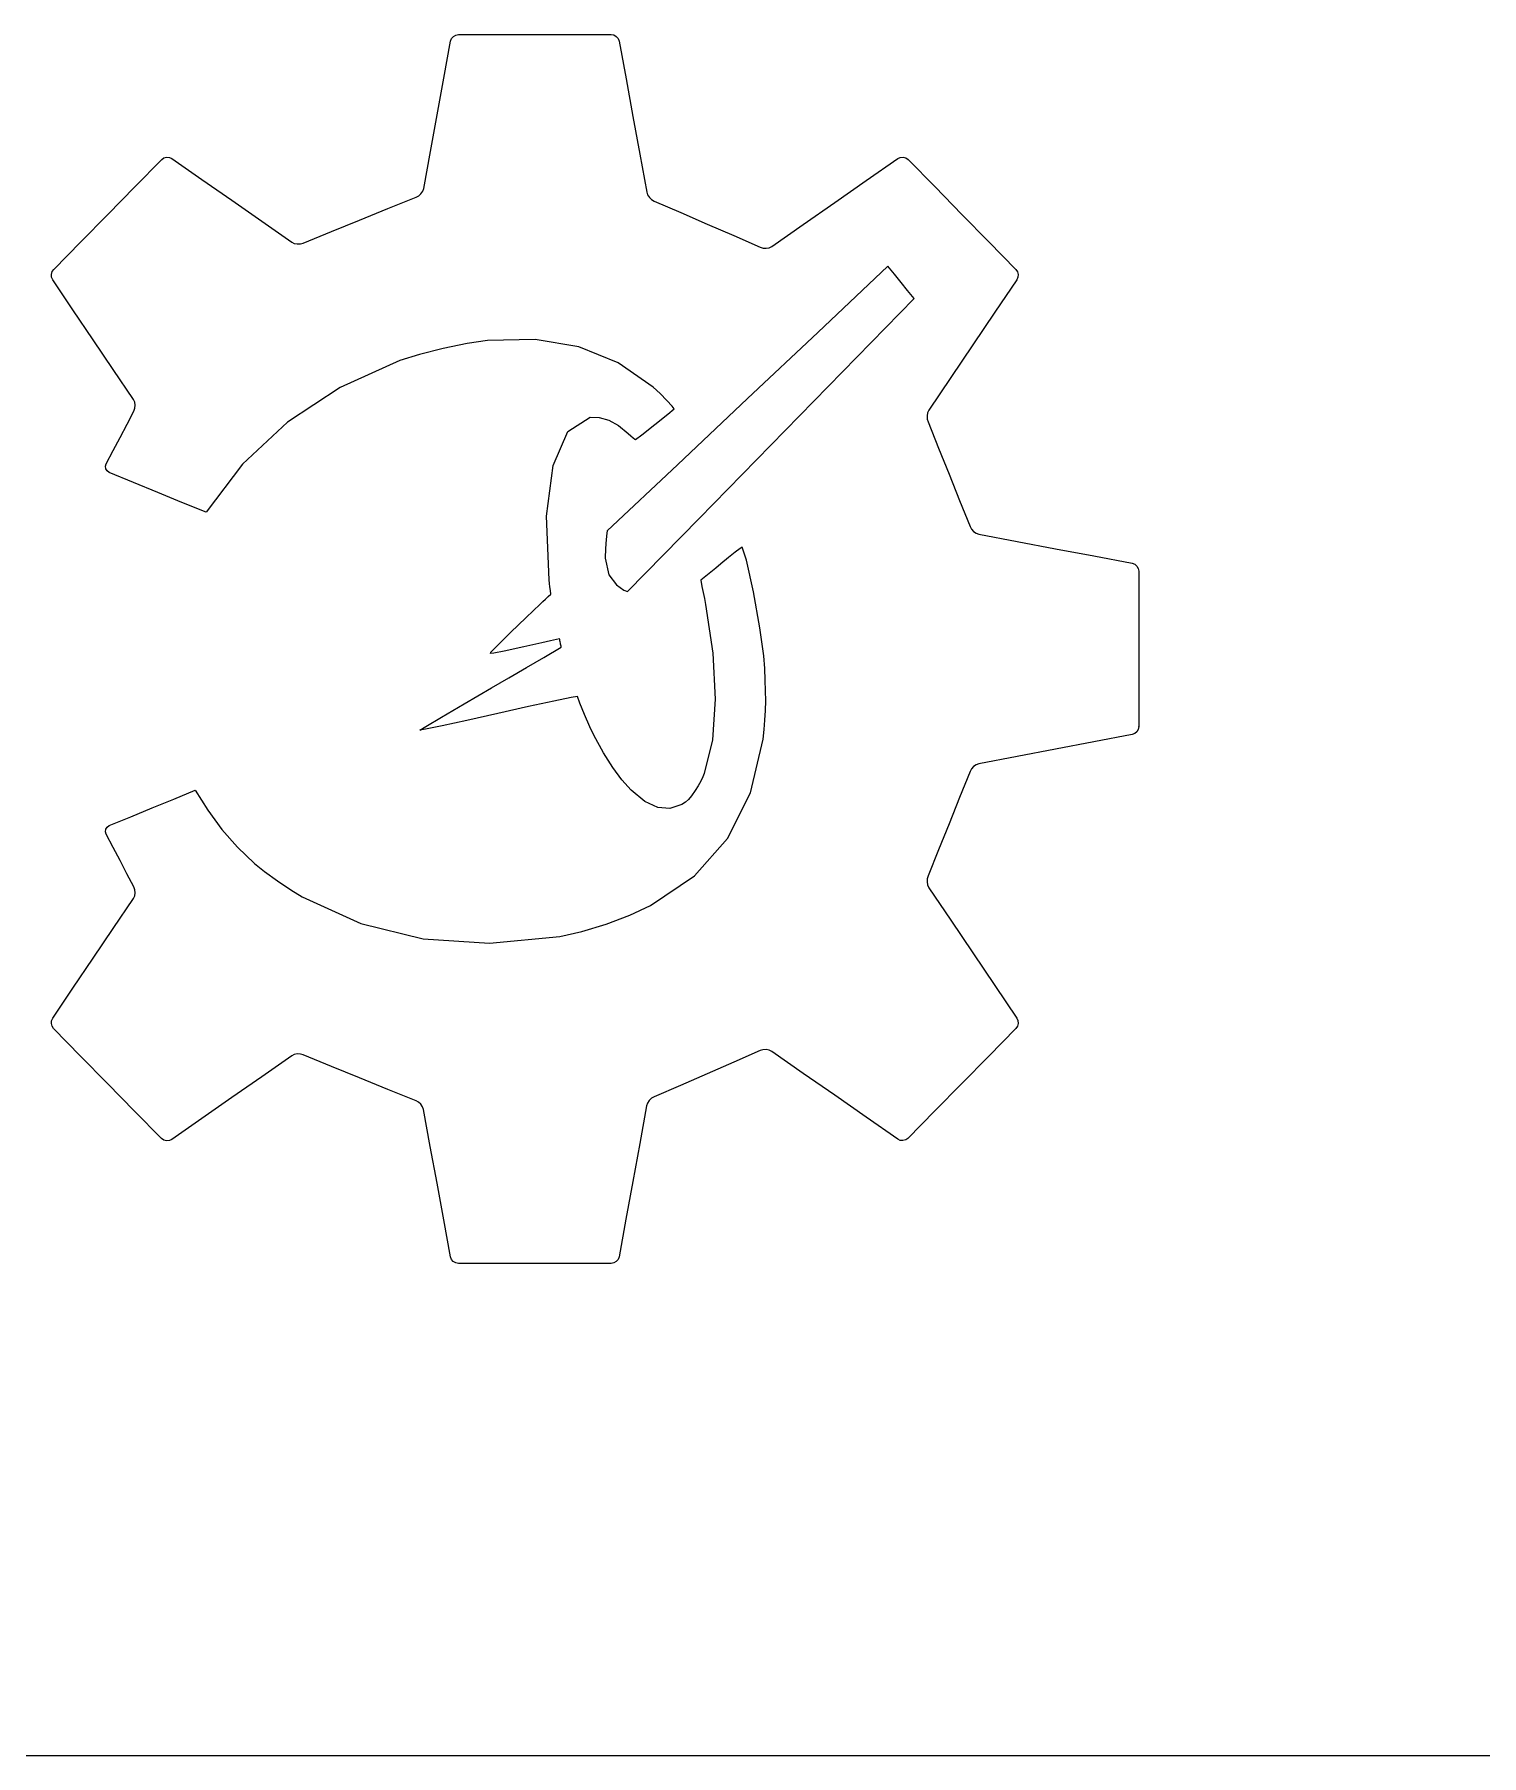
# Model space of a CAD drawing. Extents: x 9 to 137, y 10 to 46.
# Drawn here: x 66.04 to 77.56, y 10.3 to 24 of the extents above; entities that cross this region are included whole.
import ezdxf

# ---------------------------------------------------------------- set-up
doc = ezdxf.new("R2010")
doc.units = 0
doc.layers.add('Layer_1', color=7, linetype='CONTINUOUS')

msp = doc.modelspace()

# ---------------------------------------------------------------- linework, layer by layer
at = {"layer": 'Layer_1', "color": 1}
for p, q in [((69.358409, 23.963785), (69.37309, 23.980539)), ((69.37309, 23.980539), (69.392314, 23.99183)), ((69.392314, 23.99183), (69.41394, 23.995977)), ((69.41394, 23.995977), (69.717682, 23.996307)), ((69.717682, 23.996307), (70.021423, 23.996636)), ((70.021423, 23.996636), (70.325165, 23.996965)), ((70.325165, 23.996965), (70.628907, 23.997294)), ((70.628907, 23.997294), (70.650434, 23.993212)), ((70.650434, 23.993212), (70.669592, 23.981724)), ((70.669592, 23.981724), (70.684273, 23.964706)), ((69.296927, 23.650349), (69.350377, 23.943211)), ((69.350377, 23.943211), (69.358409, 23.963785)), ((70.684273, 23.964706), (70.692436, 23.944067)), ((70.692436, 23.944067), (70.747335, 23.643795)), ((69.243476, 23.357486), (69.296927, 23.650349)), ((70.747335, 23.643795), (70.802231, 23.343523)), ((69.190022, 23.064624), (69.243476, 23.357486)), ((70.802231, 23.343523), (70.85713, 23.043251)), ((67.050947, 23.001743), (67.068986, 23.014185)), ((67.068986, 23.014185), (67.090481, 23.019979)), ((67.090481, 23.019979), (67.1127, 23.018662)), ((67.1127, 23.018662), (67.132812, 23.009807)), ((69.136572, 22.771761), (69.190022, 23.064624)), ((70.85713, 23.043251), (70.912026, 22.742979)), ((72.910489, 23.009695), (72.930437, 23.018583)), ((72.930437, 23.018583), (72.952689, 23.0199)), ((72.952689, 23.0199), (72.974315, 23.014106)), ((72.974315, 23.014106), (72.992354, 23.001631)), ((66.836055, 22.783226), (67.050947, 23.001743)), ((67.132812, 23.009807), (67.371184, 22.843408)), ((72.659839, 22.834504), (72.910489, 23.009695)), ((72.992354, 23.001631), (73.207127, 22.783114)), ((66.62116, 22.564713), (66.836055, 22.783226)), ((67.371184, 22.843408), (67.609552, 22.677013)), ((69.115044, 22.729496), (69.128935, 22.74974)), ((69.128935, 22.74974), (69.136572, 22.771761)), ((70.912026, 22.742979), (70.919662, 22.720562)), ((72.40919, 22.659317), (72.659839, 22.834504)), ((73.207127, 22.783114), (73.421904, 22.564598)), ((67.609552, 22.677013), (67.847924, 22.510614)), ((68.626872, 22.519838), (68.851635, 22.61114)), ((68.851635, 22.61114), (69.076399, 22.702438)), ((69.076399, 22.702438), (69.096874, 22.713037)), ((69.096874, 22.713037), (69.115044, 22.729496)), ((70.919662, 22.720562), (70.933389, 22.699528)), ((70.933389, 22.699528), (70.951361, 22.682247)), ((70.951361, 22.682247), (70.971737, 22.671121)), ((70.971737, 22.671121), (71.1829, 22.579315)), ((72.15854, 22.484126), (72.40919, 22.659317)), ((66.406268, 22.346197), (66.62116, 22.564713)), ((67.847924, 22.510614), (68.086292, 22.344216)), ((68.402105, 22.428539), (68.626872, 22.519838)), ((71.1829, 22.579315), (71.394059, 22.48751)), ((71.394059, 22.48751), (71.605221, 22.395704)), ((71.90789, 22.308935), (72.15854, 22.484126)), ((73.421904, 22.564598), (73.636678, 22.346082)), ((66.191373, 22.127681), (66.406268, 22.346197)), ((68.086292, 22.344216), (68.106832, 22.33411)), ((68.106832, 22.33411), (68.130796, 22.329403)), ((68.130796, 22.329403), (68.155286, 22.33039)), ((68.155286, 22.33039), (68.177341, 22.337237)), ((68.177341, 22.337237), (68.402105, 22.428539)), ((71.605221, 22.395704), (71.816381, 22.303899)), ((73.636678, 22.346082), (73.851451, 22.127566)), ((71.816381, 22.303899), (71.838303, 22.296558)), ((71.838303, 22.296558), (71.86286, 22.294912)), ((71.86286, 22.294912), (71.887054, 22.299027)), ((71.887054, 22.299027), (71.90789, 22.308935)), ((66.173663, 22.087226), (66.179193, 22.109247)), ((66.17498, 22.064447), (66.173663, 22.087226)), ((66.183538, 22.043776), (66.17498, 22.064447)), ((66.179193, 22.109247), (66.191373, 22.127681)), ((72.83265, 22.152675), (72.273924, 21.626102)), ((72.884541, 22.088125), (72.83265, 22.152675)), ((72.936431, 22.023574), (72.884541, 22.088125)), ((73.851451, 22.127566), (73.863597, 22.109099)), ((73.866758, 22.065287), (73.858002, 22.045175)), ((73.863597, 22.109099), (73.868733, 22.087473)), ((73.868733, 22.087473), (73.866758, 22.065287)), ((66.344259, 21.805667), (66.183538, 22.043776)), ((72.988318, 21.959024), (72.936431, 22.023574)), ((73.040208, 21.894474), (72.988318, 21.959024)), ((73.858002, 22.045175), (73.683077, 21.785719)), ((66.504976, 21.567562), (66.344259, 21.805667)), ((72.469944, 21.311484), (73.04035, 21.894448)), ((73.040343, 21.894448), (73.040208, 21.894474)), ((73.040347, 21.894448), (73.040343, 21.894448)), ((73.04035, 21.894448), (73.040347, 21.894448)), ((73.040347, 21.894448), (73.040347, 21.894448)), ((73.683077, 21.785719), (73.508153, 21.526264)), ((66.665697, 21.329454), (66.504976, 21.567562)), ((69.482213, 21.537015), (69.291495, 21.497613)), ((69.64432, 21.561472), (69.482213, 21.537015)), ((70.024439, 21.569735), (69.64432, 21.561472)), ((70.372124, 21.510221), (70.024439, 21.569735)), ((70.686014, 21.383276), (70.372124, 21.510221)), ((72.273924, 21.626102), (71.7152, 21.099525)), ((73.508153, 21.526264), (73.333226, 21.266806)), ((68.947026, 21.402243), (68.472662, 21.188664)), ((69.102871, 21.450338), (68.947026, 21.402243)), ((69.291495, 21.497613), (69.102871, 21.450338)), ((70.964746, 21.189247), (70.686014, 21.383276)), ((66.826414, 21.091345), (66.665697, 21.329454)), ((71.899539, 20.728521), (72.469944, 21.311484)), ((73.333226, 21.266806), (73.158301, 21.007351)), ((68.472662, 21.188664), (68.05274, 20.911032)), ((71.018789, 21.13916), (70.964746, 21.189247)), ((71.073451, 21.084225), (71.018789, 21.13916)), ((71.7152, 21.099525), (71.156474, 20.572952)), ((66.774909, 20.895038), (66.830166, 20.999902)), ((66.836157, 21.070443), (66.826414, 21.091345)), ((66.830166, 20.999902), (66.838165, 21.021627)), ((66.84014, 21.046183), (66.836157, 21.070443)), ((66.838165, 21.021627), (66.84014, 21.046183)), ((70.976734, 20.892747), (71.079823, 20.97576)), ((71.114936, 21.038852), (71.073451, 21.084225)), ((71.079823, 20.97576), (71.129452, 21.017456)), ((71.129452, 21.017456), (71.114936, 21.038852)), ((73.148525, 20.986284), (73.143917, 20.961563)), ((73.143917, 20.961563), (73.144904, 20.936382)), ((73.158301, 21.007351), (73.148525, 20.986284)), ((66.719648, 20.790174), (66.774909, 20.895038)), ((68.05274, 20.911032), (67.694475, 20.576971)), ((70.166956, 20.565322), (70.28473, 20.83664)), ((70.28473, 20.83664), (70.462007, 20.951112)), ((70.462007, 20.951112), (70.534237, 20.949796)), ((70.534237, 20.949796), (70.609634, 20.927182)), ((70.609634, 20.927182), (70.687061, 20.883932)), ((70.687061, 20.883932), (70.765384, 20.820573)), ((70.873674, 20.811182), (70.976734, 20.892747)), ((73.144904, 20.936382), (73.151652, 20.9139)), ((73.151652, 20.9139), (73.235442, 20.70568)), ((66.609129, 20.580447), (66.66439, 20.685311)), ((66.66439, 20.685311), (66.719648, 20.790174)), ((70.765384, 20.820573), (70.786089, 20.801909)), ((70.786089, 20.801909), (70.804061, 20.786932)), ((70.804061, 20.786932), (70.817393, 20.777123)), ((70.817393, 20.777123), (70.824141, 20.773831)), ((70.824141, 20.773831), (70.873674, 20.811182)), ((71.32913, 20.145558), (71.899539, 20.728521)), ((73.235442, 20.70568), (73.319236, 20.497463)), ((66.6035, 20.559973), (66.609129, 20.580447)), ((66.606133, 20.540124), (66.6035, 20.559973)), ((67.694475, 20.576971), (67.405078, 20.194113)), ((70.115201, 20.163142), (70.166956, 20.565322)), ((71.156474, 20.572952), (70.597747, 20.046375)), ((66.616469, 20.523106), (66.606133, 20.540124)), ((66.633619, 20.511091), (66.616469, 20.523106)), ((66.826483, 20.431847), (66.633619, 20.511091)), ((67.01935, 20.352602), (66.826483, 20.431847)), ((73.319236, 20.497463), (73.403026, 20.289244)), ((67.212214, 20.273358), (67.01935, 20.352602)), ((67.405078, 20.194113), (67.212214, 20.273358)), ((73.403026, 20.289244), (73.486816, 20.081024)), ((70.136004, 19.656085), (70.115201, 20.163142)), ((70.758725, 19.562594), (71.32913, 20.145558)), ((70.595443, 20.027053), (70.590078, 19.976703)), ((70.597747, 20.046375), (70.595443, 20.027053)), ((73.486816, 20.081024), (73.497251, 20.060286)), ((73.497251, 20.060286), (73.513742, 20.04182)), ((73.513742, 20.04182), (73.533986, 20.027632)), ((73.533986, 20.027632), (73.555679, 20.019765)), ((73.555679, 20.019765), (73.860987, 19.961996)), ((70.584778, 19.906679), (70.582474, 19.82835)), ((70.590078, 19.976703), (70.584778, 19.906679)), ((71.617223, 19.87579), (71.563904, 19.833679)), ((71.655473, 19.904822), (71.617223, 19.87579)), ((71.67305, 19.916442), (71.655473, 19.904822)), ((71.707159, 19.812095), (71.67305, 19.916442)), ((73.860987, 19.961996), (74.166296, 19.904227)), ((74.166296, 19.904227), (74.471601, 19.846457)), ((70.582474, 19.82835), (70.610157, 19.697666)), ((71.461272, 19.750323), (71.421423, 19.717801)), ((71.501118, 19.782845), (71.461272, 19.750323)), ((71.563904, 19.833679), (71.501118, 19.782845)), ((71.761136, 19.562104), (71.707159, 19.812095)), ((74.471601, 19.846457), (74.776909, 19.788688)), ((74.776909, 19.788688), (74.797417, 19.780557)), ((74.797417, 19.780557), (74.81427, 19.765778)), ((74.81427, 19.765778), (74.825659, 19.74639)), ((74.825659, 19.74639), (74.82984, 19.724434)), ((70.138967, 19.627941), (70.136004, 19.656085)), ((70.141929, 19.599797), (70.138967, 19.627941)), ((70.144892, 19.571653), (70.141929, 19.599797)), ((70.610157, 19.697666), (70.670731, 19.616226)), ((70.670731, 19.616226), (70.731239, 19.574411)), ((71.381577, 19.685279), (71.341727, 19.652757)), ((71.341727, 19.652757), (71.351504, 19.604409)), ((71.351504, 19.604409), (71.361247, 19.556057)), ((71.421423, 19.717801), (71.381577, 19.685279)), ((74.82984, 19.724434), (74.82984, 19.41537)), ((69.952363, 19.356761), (70.064113, 19.464113)), ((70.064113, 19.464113), (70.085049, 19.483962)), ((70.085049, 19.483962), (70.105984, 19.503811)), ((70.105984, 19.503811), (70.126919, 19.52366)), ((70.126919, 19.52366), (70.147854, 19.543509)), ((70.147854, 19.543509), (70.144892, 19.571653)), ((70.731239, 19.574411), (70.758725, 19.562594)), ((71.361247, 19.556057), (71.371024, 19.507708)), ((71.371024, 19.507708), (71.380767, 19.459357)), ((71.380767, 19.459357), (71.439665, 19.072664)), ((71.813803, 19.273402), (71.761136, 19.562104)), ((69.828902, 19.236749), (69.952363, 19.356761)), ((74.82984, 19.41537), (74.82984, 19.106305)), ((69.725045, 19.134719), (69.828902, 19.236749)), ((70.217737, 19.186527), (70.147071, 19.170694)), ((70.219383, 19.178397), (70.217737, 19.186527)), ((70.221358, 19.170233), (70.219383, 19.178397)), ((71.843988, 19.052924), (71.813803, 19.273402)), ((69.667388, 19.070462), (69.672128, 19.081325)), ((69.695696, 19.071779), (69.667388, 19.070462)), ((69.672128, 19.081325), (69.725045, 19.134719)), ((69.777959, 19.088237), (69.695696, 19.071779)), ((69.935066, 19.123195), (69.777959, 19.088237)), ((70.005735, 19.139028), (69.935066, 19.123195)), ((70.076401, 19.154861), (70.005735, 19.139028)), ((70.147071, 19.170694), (70.076401, 19.154861)), ((70.093051, 19.039632), (70.232221, 19.120759)), ((70.223004, 19.16207), (70.221358, 19.170233)), ((70.224979, 19.15394), (70.223004, 19.16207)), ((70.226954, 19.145644), (70.224979, 19.15394)), ((70.2286, 19.137349), (70.226954, 19.145644)), ((70.230575, 19.129054), (70.2286, 19.137349)), ((70.232221, 19.120759), (70.230575, 19.129054)), ((71.439665, 19.072664), (71.457572, 18.70824)), ((71.851296, 18.951691), (71.843988, 19.052924)), ((74.82984, 19.106305), (74.82984, 18.797241)), ((69.814714, 18.877374), (69.953884, 18.958501)), ((69.953884, 18.958501), (70.093051, 19.039632)), ((71.856102, 18.859043), (71.851296, 18.951691)), ((69.458434, 18.669322), (69.675545, 18.796244)), ((69.675545, 18.796244), (69.814714, 18.877374)), ((71.858735, 18.773291), (71.856102, 18.859043)), ((71.859393, 18.692746), (71.858735, 18.773291)), ((74.82984, 18.797241), (74.82984, 18.488177)), ((69.278651, 18.563609), (69.458434, 18.669322)), ((69.971482, 18.647396), (69.725628, 18.59229)), ((70.173102, 18.691324), (69.971482, 18.647396)), ((70.309539, 18.719633), (70.173102, 18.691324)), ((70.35984, 18.727928), (70.309539, 18.719633)), ((70.378734, 18.675995), (70.35984, 18.727928)), ((70.416404, 18.584791), (70.378734, 18.675995)), ((71.457572, 18.70824), (71.43453, 18.38331)), ((71.857747, 18.615714), (71.859393, 18.692746)), ((69.282545, 18.494184), (69.150716, 18.466995)), ((69.154893, 18.490201), (69.278651, 18.563609)), ((69.480979, 18.537404), (69.282545, 18.494184)), ((69.725628, 18.59229), (69.480979, 18.537404)), ((70.458535, 18.488052), (70.416404, 18.584791)), ((71.847412, 18.465619), (71.853732, 18.540541)), ((71.853732, 18.540541), (71.857747, 18.615714)), ((69.105863, 18.460181), (69.154893, 18.490201)), ((69.150716, 18.466995), (69.105863, 18.460181)), ((70.490826, 18.419492), (70.458535, 18.488052)), ((70.568119, 18.279332), (70.490826, 18.419492)), ((71.43453, 18.38331), (71.370609, 18.115096)), ((71.739006, 17.962555), (71.838721, 18.389334)), ((71.838721, 18.389334), (71.847412, 18.465619)), ((74.471397, 18.367236), (74.166092, 18.309092)), ((74.776705, 18.425381), (74.471397, 18.367236)), ((74.797212, 18.433281), (74.776705, 18.425381)), ((74.814066, 18.447666), (74.797212, 18.433281)), ((74.825455, 18.466593), (74.814066, 18.447666)), ((74.829669, 18.488121), (74.825455, 18.466593)), ((74.829823, 18.487936), (74.829669, 18.488121)), ((74.82983, 18.487907), (74.829823, 18.487936)), ((74.829833, 18.487877), (74.82983, 18.487907)), ((74.82984, 18.487848), (74.829833, 18.487877)), ((74.82984, 18.488177), (74.82984, 18.488094)), ((74.82984, 18.488094), (74.82984, 18.488012)), ((74.82984, 18.488012), (74.82984, 18.48793)), ((74.82984, 18.48793), (74.82984, 18.487848)), ((70.641902, 18.162368), (70.568119, 18.279332)), ((73.860783, 18.250947), (73.555475, 18.192803)), ((74.166092, 18.309092), (73.860783, 18.250947)), ((70.714669, 18.06496), (70.641902, 18.162368)), ((71.359154, 18.088597), (71.341675, 18.054459)), ((71.370609, 18.115096), (71.359154, 18.088597)), ((73.486612, 18.132005), (73.402822, 17.924035)), ((73.497047, 18.152611), (73.486612, 18.132005)), ((73.513538, 18.170913), (73.497047, 18.152611)), ((73.533782, 18.184936), (73.513538, 18.170913)), ((73.555475, 18.192803), (73.533782, 18.184936)), ((67.146792, 17.911734), (67.317868, 17.981933)), ((67.317868, 17.981933), (67.417784, 17.822506)), ((70.788906, 17.98347), (70.714669, 18.06496)), ((70.897378, 17.893511), (70.788906, 17.98347)), ((71.298356, 17.980972), (71.269455, 17.938381)), ((71.320608, 18.017111), (71.298356, 17.980972)), ((71.341675, 18.054459), (71.320608, 18.017111)), ((71.556478, 17.599336), (71.739006, 17.962555)), ((66.804643, 17.771333), (66.975719, 17.841536)), ((66.975719, 17.841536), (67.146792, 17.911734)), ((67.417784, 17.822506), (67.530285, 17.670403)), ((70.999466, 17.844765), (70.897378, 17.893511)), ((71.097039, 17.836733), (70.999466, 17.844765)), ((71.191968, 17.868926), (71.097039, 17.836733)), ((71.220869, 17.887129), (71.191968, 17.868926)), ((71.245162, 17.908689), (71.220869, 17.887129)), ((71.269455, 17.938381), (71.245162, 17.908689)), ((73.402822, 17.924035), (73.319029, 17.716066)), ((66.603283, 17.652253), (66.606245, 17.672102)), ((66.606245, 17.672102), (66.616614, 17.68912)), ((66.616614, 17.68912), (66.633566, 17.701135)), ((66.633566, 17.701135), (66.804643, 17.771333)), ((67.530285, 17.670403), (67.654313, 17.52864)), ((73.319029, 17.716066), (73.235238, 17.508096)), ((66.608879, 17.631779), (66.603283, 17.652253)), ((66.664136, 17.526915), (66.608879, 17.631779)), ((71.291266, 17.299824), (71.556478, 17.599336)), ((66.719397, 17.422051), (66.664136, 17.526915)), ((66.774655, 17.317187), (66.719397, 17.422051)), ((67.654313, 17.52864), (67.788825, 17.40023)), ((67.788825, 17.40023), (67.869103, 17.336174)), ((73.235238, 17.508096), (73.151445, 17.300127)), ((66.829913, 17.212324), (66.774655, 17.317187)), ((67.869103, 17.336174), (67.971731, 17.26166)), ((67.971731, 17.26166), (68.078254, 17.189624)), ((70.943504, 17.064161), (71.291266, 17.299824)), ((73.14473, 17.277743), (73.143742, 17.252693)), ((73.151445, 17.300127), (73.14473, 17.277743)), ((66.826588, 17.120913), (66.836101, 17.141816)), ((66.838011, 17.190599), (66.829913, 17.212324)), ((66.836101, 17.141816), (66.839986, 17.166075)), ((66.839986, 17.166075), (66.838011, 17.190599)), ((68.078254, 17.189624), (68.170217, 17.132994)), ((68.170217, 17.132994), (68.635848, 16.921812)), ((73.143742, 17.252693), (73.148318, 17.228005)), ((73.148318, 17.228005), (73.158094, 17.206741)), ((73.158094, 17.206741), (73.333022, 16.947283)), ((66.665871, 16.882805), (66.826588, 17.120913)), ((70.589775, 16.917272), (70.778676, 16.98805)), ((70.778676, 16.98805), (70.943504, 17.064161)), ((66.505151, 16.644696), (66.665871, 16.882805)), ((68.635848, 16.921812), (69.133362, 16.799025)), ((70.220212, 16.819031), (70.396914, 16.858657)), ((70.396914, 16.858657), (70.589775, 16.917272)), ((73.333022, 16.947283), (73.507946, 16.687828)), ((69.133362, 16.799025), (69.661802, 16.764732)), ((69.661802, 16.764732), (70.220212, 16.819031)), ((66.344433, 16.406588), (66.505151, 16.644696)), ((73.507946, 16.687828), (73.682873, 16.428369)), ((66.183713, 16.16848), (66.344433, 16.406588)), ((73.682873, 16.428369), (73.857798, 16.168911)), ((66.175088, 16.148038), (66.183713, 16.16848)), ((73.857798, 16.168911), (73.866553, 16.148437)), ((66.173443, 16.125556), (66.175088, 16.148038)), ((66.178775, 16.103699), (66.173443, 16.125556)), ((66.190823, 16.085134), (66.178775, 16.103699)), ((66.405718, 15.866493), (66.190823, 16.085134)), ((73.850885, 16.085499), (73.636111, 15.866983)), ((73.863031, 16.104097), (73.850885, 16.085499)), ((73.868199, 16.125954), (73.863031, 16.104097)), ((73.866553, 16.148437), (73.868199, 16.125954)), ((71.815821, 15.909607), (71.604659, 15.817555)), ((71.837744, 15.916816), (71.815821, 15.909607)), ((71.8623, 15.918133), (71.837744, 15.916816)), ((71.886494, 15.913821), (71.8623, 15.918133)), ((71.90733, 15.904077), (71.886494, 15.913821)), ((72.15798, 15.72914), (71.90733, 15.904077)), ((66.620613, 15.647855), (66.405718, 15.866493)), ((68.085749, 15.868217), (67.847377, 15.701947)), ((68.106454, 15.878422), (68.085749, 15.868217)), ((68.130417, 15.883326), (68.106454, 15.878422)), ((68.154776, 15.882668), (68.130417, 15.883326)), ((68.176765, 15.87592), (68.154776, 15.882668)), ((68.401532, 15.784496), (68.176765, 15.87592)), ((68.626296, 15.693073), (68.401532, 15.784496)), ((71.604659, 15.817555), (71.393496, 15.725499)), ((73.636111, 15.866983), (73.421338, 15.648467)), ((66.835506, 15.429213), (66.620613, 15.647855)), ((67.847377, 15.701947), (67.609009, 15.535677)), ((68.851063, 15.601649), (68.626296, 15.693073)), ((71.18233, 15.633447), (70.971168, 15.541391)), ((71.393496, 15.725499), (71.18233, 15.633447)), ((72.408627, 15.554199), (72.15798, 15.72914)), ((73.421338, 15.648467), (73.206561, 15.429947)), ((67.609009, 15.535677), (67.370637, 15.369403)), ((69.075827, 15.510225), (68.851063, 15.601649)), ((69.096268, 15.499824), (69.075827, 15.510225)), ((69.114405, 15.483332), (69.096268, 15.499824)), ((69.128296, 15.462956), (69.114405, 15.483332)), ((70.919027, 15.492345), (70.911456, 15.47006)), ((70.932786, 15.513214), (70.919027, 15.492345)), ((70.950792, 15.530331), (70.932786, 15.513214)), ((70.971168, 15.541391), (70.950792, 15.530331)), ((72.659276, 15.379262), (72.408627, 15.554199)), ((67.050401, 15.210572), (66.835506, 15.429213)), ((67.370637, 15.369403), (67.132265, 15.203133)), ((69.135999, 15.440902), (69.128296, 15.462956)), ((69.189453, 15.14804), (69.135999, 15.440902)), ((70.911456, 15.47006), (70.856561, 15.169663)), ((72.909923, 15.204321), (72.659276, 15.379262)), ((73.206561, 15.429947), (72.991787, 15.211431)), ((67.068439, 15.198162), (67.050401, 15.210572)), ((72.991787, 15.211431), (72.973749, 15.198988)), ((67.089934, 15.192533), (67.068439, 15.198162)), ((67.112153, 15.194179), (67.089934, 15.192533)), ((67.132265, 15.203133), (67.112153, 15.194179)), ((69.242907, 14.855177), (69.189453, 15.14804)), ((70.856561, 15.169663), (70.801662, 14.869262)), ((72.929871, 15.195236), (72.909923, 15.204321)), ((72.952122, 15.19359), (72.929871, 15.195236)), ((72.973749, 15.198988), (72.952122, 15.19359)), ((69.296357, 14.562314), (69.242907, 14.855177)), ((70.801662, 14.869262), (70.746766, 14.568865)), ((69.349811, 14.269452), (69.296357, 14.562314)), ((70.746766, 14.568865), (70.691867, 14.268464)), ((69.357744, 14.24878), (69.349811, 14.269452)), ((69.372458, 14.231663), (69.357744, 14.24878)), ((70.683835, 14.247891), (70.669121, 14.231137)), ((70.691867, 14.268464), (70.683835, 14.247891)), ((69.391747, 14.220011), (69.372458, 14.231663)), ((69.413374, 14.215698), (69.391747, 14.220011)), ((69.717116, 14.215698), (69.413374, 14.215698)), ((70.020857, 14.215698), (69.717116, 14.215698)), ((70.324595, 14.215698), (70.020857, 14.215698)), ((70.628337, 14.215698), (70.324595, 14.215698)), ((70.649898, 14.219846), (70.628337, 14.215698)), ((70.669121, 14.231137), (70.649898, 14.219846)), ((53.88067, 10.29953), (137.20307, 10.29953))]:
    msp.add_line(p, q, dxfattribs=at)
at = {"layer": 'Layer_1', "color": 7}
msp.add_line((8.70306, 10.29953), (137.20307, 10.29953), dxfattribs=at)

doc.saveas('drawing.dxf')
